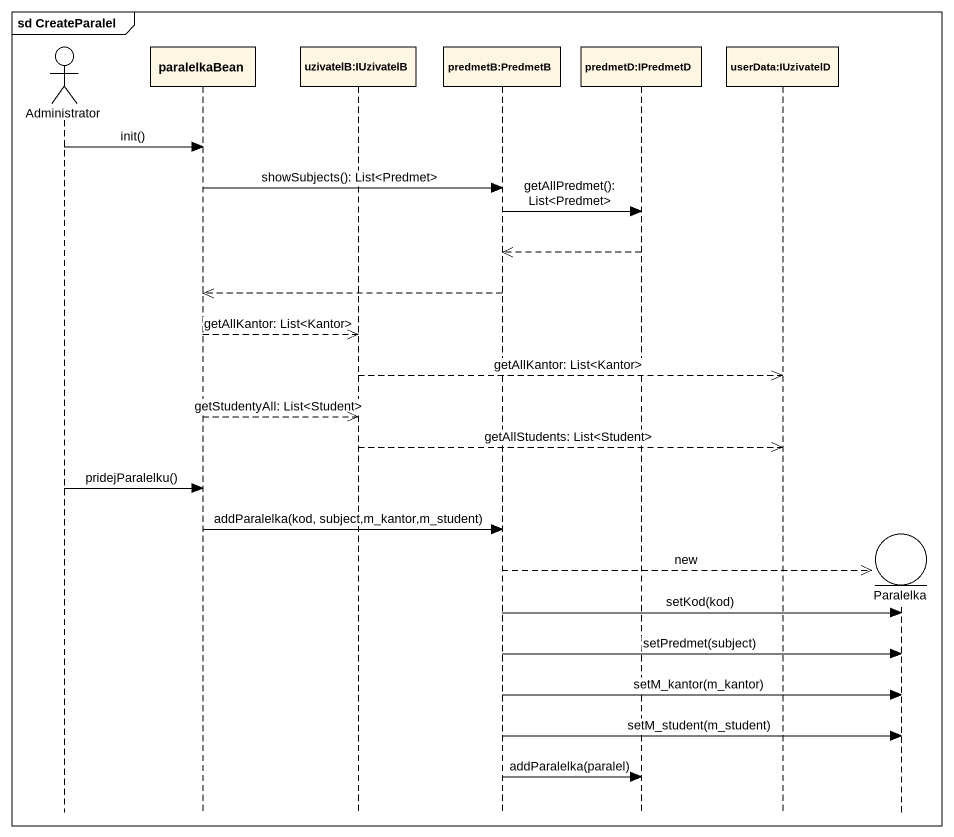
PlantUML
@startuml
mainframe sd CreateParalel
hide footbox
actor Administrator
participant paralelkaBean
participant "uzivatelB:IUzivatelB" as uzivatelB_IUzivatelB
participant "predmetB:PredmetB" as predmetB_PredmetB
participant "predmetD:IPredmetD" as predmetD_IPredmetD
participant "userData:IUzivatelD" as userData_IUzivatelD
entity Paralelka

Administrator -> paralelkaBean : init()
paralelkaBean -> predmetB_PredmetB : showSubjects(): List<Predmet>
predmetB_PredmetB -> predmetD_IPredmetD : getAllPredmet(): List<Predmet>
predmetD_IPredmetD -->> predmetB_PredmetB
predmetB_PredmetB -->> paralelkaBean
paralelkaBean -->> uzivatelB_IUzivatelB : getAllKantor: List<Kantor>
uzivatelB_IUzivatelB -->> userData_IUzivatelD : getAllKantor: List<Kantor>
paralelkaBean -->> uzivatelB_IUzivatelB : getStudentyAll: List<Student>
uzivatelB_IUzivatelB -->> userData_IUzivatelD : getAllStudents: List<Student>
Administrator -> paralelkaBean : pridejParalelku()
paralelkaBean -> predmetB_PredmetB : addParalelka(kod, subject,m_kantor,m_student)
predmetB_PredmetB -->> Paralelka ** : new
predmetB_PredmetB -> Paralelka : setKod(kod)
predmetB_PredmetB -> Paralelka : setPredmet(subject)
predmetB_PredmetB -> Paralelka : setM_kantor(m_kantor)
predmetB_PredmetB -> Paralelka : setM_student(m_student)
predmetB_PredmetB -> predmetD_IPredmetD : addParalelka(paralel)
@enduml
